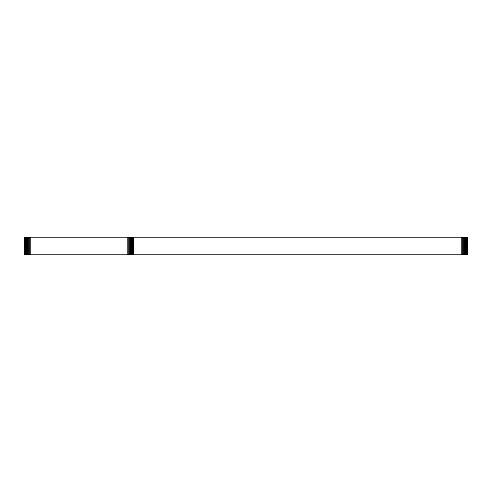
<?xml version="1.0" encoding="UTF-8"?>
<svg xmlns="http://www.w3.org/2000/svg" width="492" height="492" viewBox="0 0 492 492"><rect width="100%" height="100%" fill="white"/><g stroke="black" fill="none" stroke-linecap="round" stroke-linejoin="round"><path stroke-width="0.74" d="M24.6 237.482L467.4 237.482M467.345 237.482L467.345 254.518L24.655 254.518L24.655 237.482M467.166 237.482L467.166 254.518M466.883 237.482L466.883 254.518M466.49 237.482L466.49 254.518M465.992 237.482L465.992 254.518M465.407 237.482L465.407 254.518M464.737 237.482L464.737 254.518M463.993 237.482L463.993 254.518M463.193 237.482L463.193 254.518M462.351 237.482L462.351 254.518M461.478 237.482L461.478 254.518M133.541 237.482L133.541 254.518M133.363 237.482L133.363 254.518M133.08 237.482L133.08 254.518M132.686 237.482L132.686 254.518M132.188 237.482L132.188 254.518M131.604 237.482L131.604 254.518M130.934 237.482L130.934 254.518M130.189 237.482L130.189 254.518M129.39 237.482L129.39 254.518M128.547 237.482L128.547 254.518M127.674 237.482L127.674 254.518M30.522 237.482L30.522 254.518M29.649 237.482L29.649 254.518M28.807 237.482L28.807 254.518M28.007 237.482L28.007 254.518M27.263 237.482L27.263 254.518M26.593 237.482L26.593 254.518M26.008 237.482L26.008 254.518M25.51 237.482L25.51 254.518M25.117 237.482L25.117 254.518M24.834 237.482L24.834 254.518"/></g></svg>
